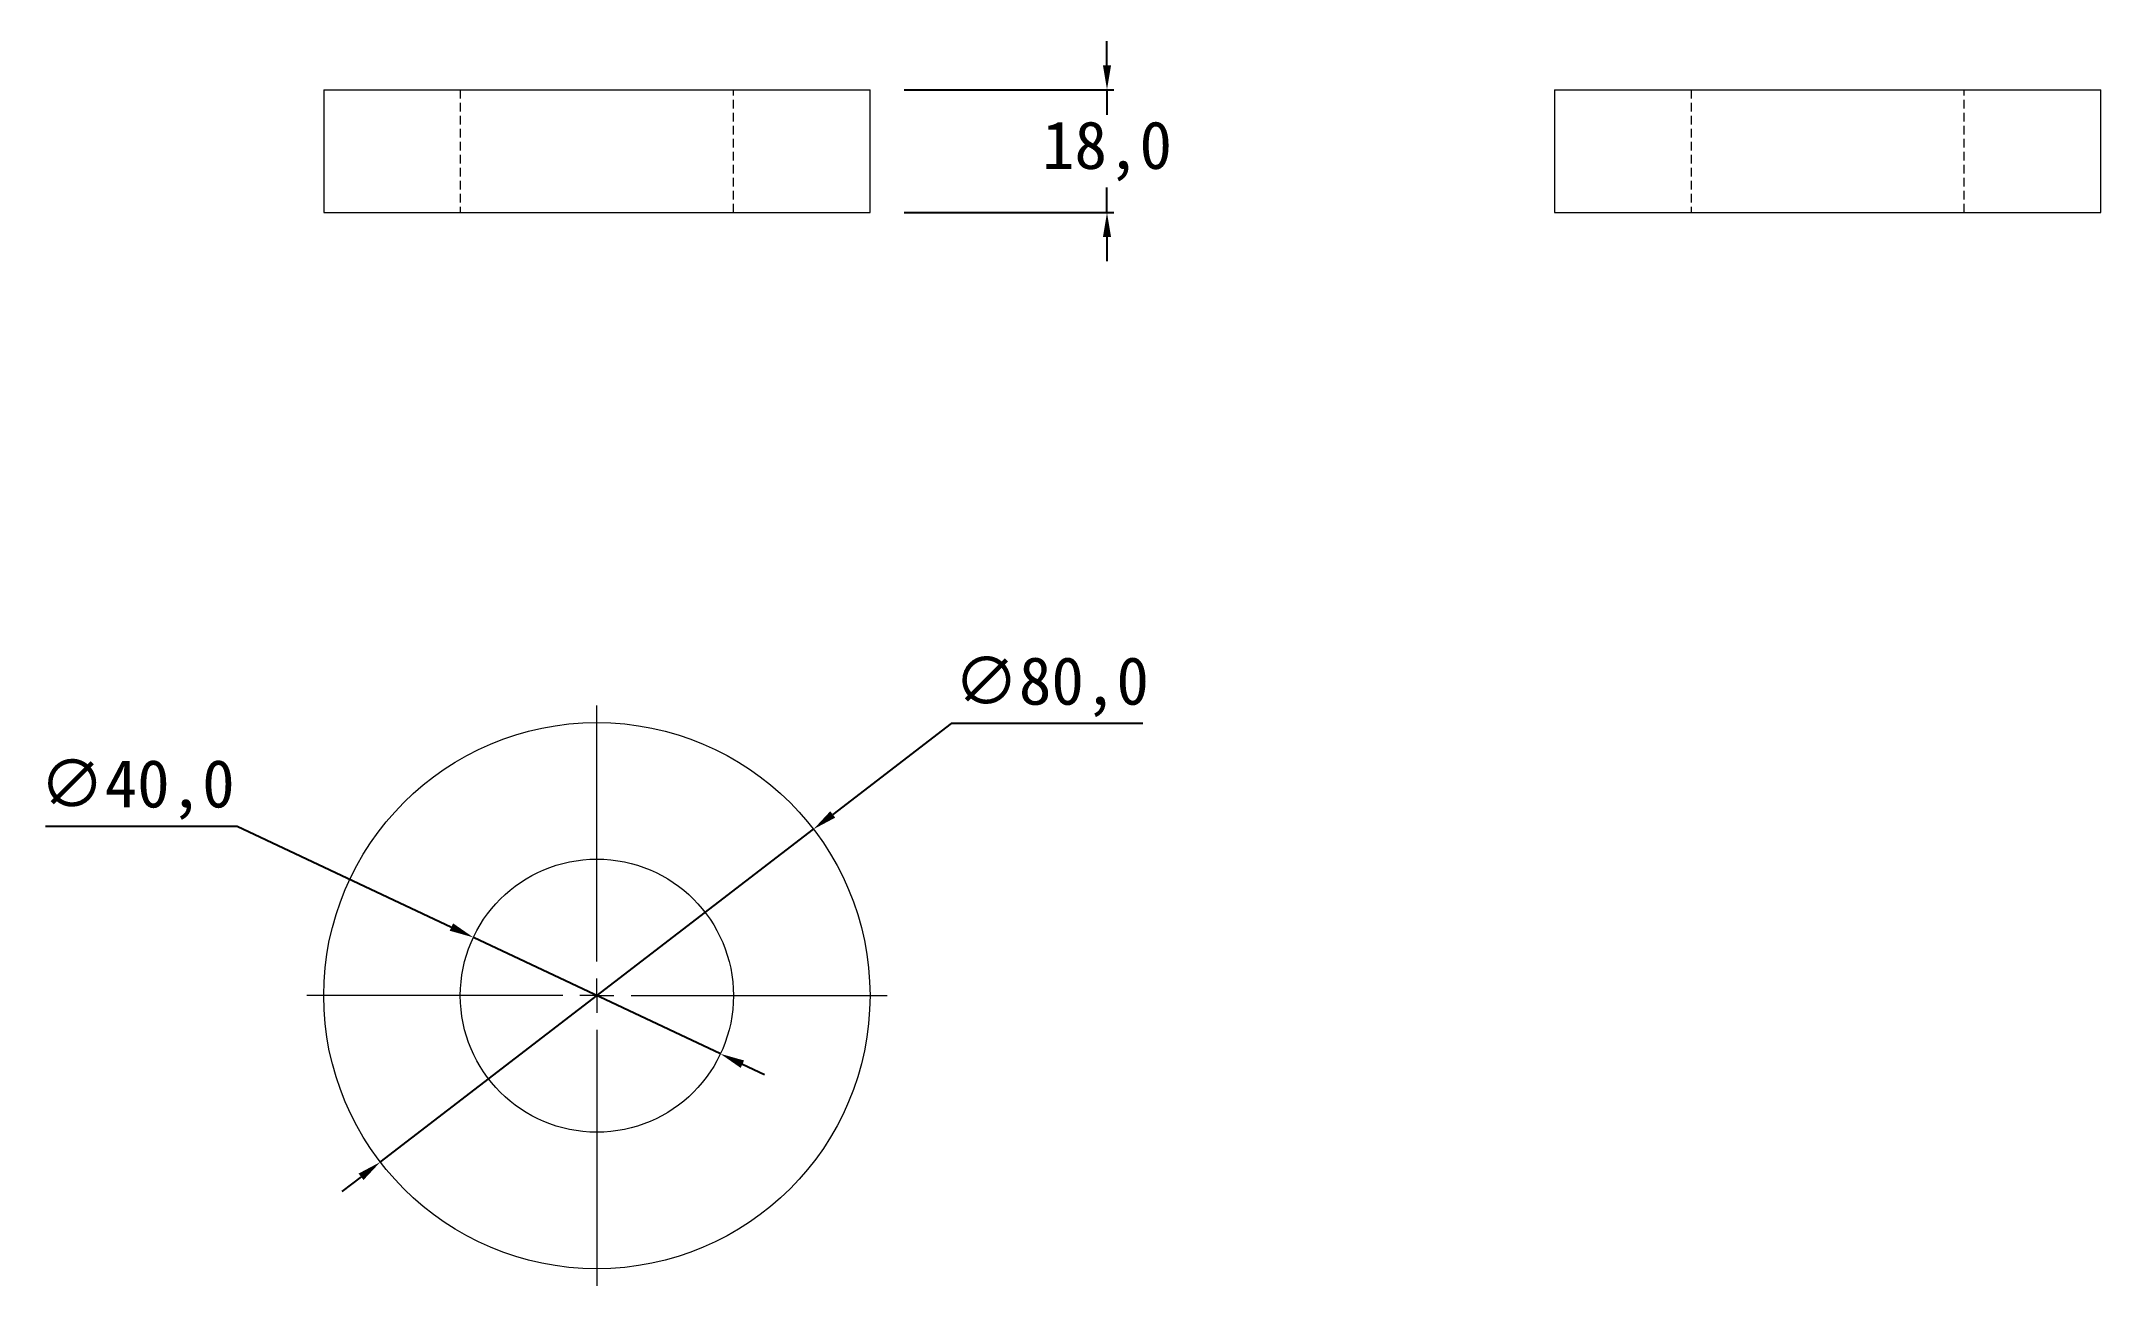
# Model space of a CAD drawing. Header units: millimetres. Extents: x 45 to 347, y 30 to 212.
import ezdxf

# ---------------------------------------------------------------- set-up
doc = ezdxf.new("R2010")
doc.units = ezdxf.units.MM
doc.header["$PDSIZE"] = -1
doc.linetypes.add('HIDDEN', pattern=[1.905, 1.27, -0.635])
doc.dimstyles.new('ISO-25', dxfattribs={"dimtxt": 2.5, "dimasz": 2.5, "dimexe": 1.25, "dimexo": 0.625, "dimtad": 1, "dimtxsty": 'Standard', "dimcen": 2.5, "dimadec": 0, "dimazin": 0, "dimtfac": 1, "dimtmove": 0, "dimatfit": 3, "dimfxl": 1, "dimarcsym": 0})

# ---------------------------------------------------------------- blocks, each defined once
blk = doc.blocks.new('SW_CENTERMARKSYMBOL_0')
at = {"color": 0, "linetype": 'Continuous', "lineweight": 0}
for p, q in [((0, 5), (0, 42.5)), ((-5, 0), (-42.5, 0)), ((0, 0), (-2.5, 0)), ((0, 0), (0, 2.5)), ((0, 0), (0, -2.5)), ((0, 0), (2.5, 0)), ((5, 0), (42.5, 0)), ((0, -5), (0, -42.5))]:
    blk.add_line(p, q, dxfattribs=at)
blk = doc.blocks.new('*D15')
at = {"color": 0, "lineweight": -2, "transparency": 16777216}
for p, q in [((201.33, 208.85), (201.33, 212.4)), ((171.62, 205.29), (202.33, 205.29)), ((201.33, 205.29), (201.33, 201.62)), ((201.33, 187.29), (201.33, 190.96)), ((171.62, 187.29), (202.33, 187.29)), ((201.33, 183.73), (201.33, 180.18))]:
    blk.add_line(p, q, dxfattribs=at)
at = {"color": 0, "transparency": 16777216}
for points in [[(200.74, 208.85), (201.92, 208.85), (201.33, 205.29)], [(200.74, 183.73), (201.92, 183.73), (201.33, 187.29)]]:
    blk.add_solid(points, dxfattribs=at)
at = {"layer": 'Defpoints', "color": 0, "transparency": 16777216}
for p in [(166.62, 205.29), (166.62, 187.29), (201.33, 187.29)]:
    blk.add_point(p, dxfattribs=at)
at = {"color": 0, "transparency": 16777216, "insert": (201.33, 196.29), "char_height": 7, "attachment_point": 5}
blk.add_mtext('18,0', dxfattribs=at)
blk = doc.blocks.new('*D16')
at = {"color": 0, "lineweight": -2, "transparency": 16777216}
for p, q in [((178.52, 112.49), (161.16, 99.15)), ((206.6, 112.49), (178.52, 112.49)), ((94.9, 48.24), (158.34, 96.98)), ((92.08, 46.08), (89.26, 43.91))]:
    blk.add_line(p, q, dxfattribs=at)
at = {"color": 0, "transparency": 16777216}
for points in [[(160.8, 99.62), (161.52, 98.68), (158.34, 96.98)], [(91.72, 46.55), (92.44, 45.61), (94.9, 48.24)]]:
    blk.add_solid(points, dxfattribs=at)
at = {"layer": 'Defpoints', "color": 0, "transparency": 16777216}
for p in [(158.34, 96.98), (94.9, 48.24)]:
    blk.add_point(p, dxfattribs=at)
at = {"color": 0, "transparency": 16777216, "insert": (193.19, 117.82), "char_height": 7, "attachment_point": 5}
blk.add_mtext('∅80,0', dxfattribs=at)
blk = doc.blocks.new('*D17')
at = {"color": 0, "lineweight": -2, "transparency": 16777216}
for p, q in [((45.87, 97.44), (73.95, 97.44)), ((73.95, 97.44), (105.31, 82.66)), ((144.71, 64.09), (108.53, 81.14)), ((147.93, 62.57), (151.15, 61.05))]:
    blk.add_line(p, q, dxfattribs=at)
at = {"color": 0, "transparency": 16777216}
for points in [[(105.57, 83.19), (105.06, 82.12), (108.53, 81.14)], [(148.18, 63.11), (147.68, 62.03), (144.71, 64.09)]]:
    blk.add_solid(points, dxfattribs=at)
at = {"layer": 'Defpoints', "color": 0, "transparency": 16777216}
for p in [(108.53, 81.14), (144.71, 64.09)]:
    blk.add_point(p, dxfattribs=at)
at = {"color": 0, "transparency": 16777216, "insert": (59.29, 102.77), "char_height": 7, "attachment_point": 5}
blk.add_mtext('∅40,0', dxfattribs=at)

msp = doc.modelspace()

# ---------------------------------------------------------------- linework, layer by layer
at = {"color": 7, "linetype": 'Continuous', "lineweight": 15}
for p, q in [((86.62, 205.29), (86.62, 187.29)), ((86.62, 205.29), (166.62, 205.29)), ((166.62, 187.29), (166.62, 205.29)), ((266.88, 205.29), (346.88, 205.29)), ((266.88, 205.29), (266.88, 187.29)), ((346.88, 187.29), (346.88, 205.29)), ((86.62, 187.29), (166.62, 187.29)), ((266.88, 187.29), (346.88, 187.29))]:
    msp.add_line(p, q, dxfattribs=at)
at = {"color": 7, "linetype": 'HIDDEN', "lineweight": 0}
for p, q in [((106.62, 205.29), (106.62, 187.29)), ((146.62, 187.29), (146.62, 205.29)), ((286.88, 205.29), (286.88, 187.29)), ((326.88, 187.29), (326.88, 205.29))]:
    msp.add_line(p, q, dxfattribs=at)
at = {"color": 7, "linetype": 'Continuous', "lineweight": 15}
for radius in [40, 20]:
    msp.add_circle((126.62, 72.61), radius, dxfattribs=at)

# ---------------------------------------------------------------- block references
at = {"color": 7, "linetype": 'Continuous', "lineweight": 0}
msp.add_blockref('SW_CENTERMARKSYMBOL_0', (126.62, 72.61), dxfattribs=at)

# ---------------------------------------------------------------- dimensions: what is measured, and where the dimension line sits
dim = msp.add_linear_dim(base=(201.33, 187.29), p1=(166.62, 205.29), p2=(166.62, 187.29), angle=90, dimstyle='ISO-25', override={"dimtxt": 7, "dimasz": 3.556, "dimexe": 1, "dimexo": 5, "dimgap": 1.25, "dimtih": 1, "dimtoh": 1, "dimdec": 1, "dimzin": 0, "dimadec": 2, "dimtdec": 1, "dimtzin": 0})
dim.commit()
dim.dimension.update_dxf_attribs({"geometry": '*D15', "text_midpoint": (201.33, 196.29)})
for p1, p2, picture, middle in [((94.9, 48.24), (158.34, 96.98), '*D16', (193.19, 112.49)), ((144.71, 64.09), (108.53, 81.14), '*D17', (59.29, 97.44))]:
    dim = msp.add_diameter_dim_2p(p1=p1, p2=p2, dimstyle='ISO-25', override={"dimtxt": 7, "dimasz": 3.556, "dimexe": 1, "dimexo": 5, "dimgap": 1.25, "dimtih": 1, "dimtoh": 1, "dimdec": 1, "dimzin": 0, "dimadec": 2, "dimtdec": 1, "dimtzin": 0})
    dim.commit()
    dim.dimension.update_dxf_attribs({"geometry": picture, "text_midpoint": middle, "dimtype": 163})

doc.saveas('drawing.dxf')
